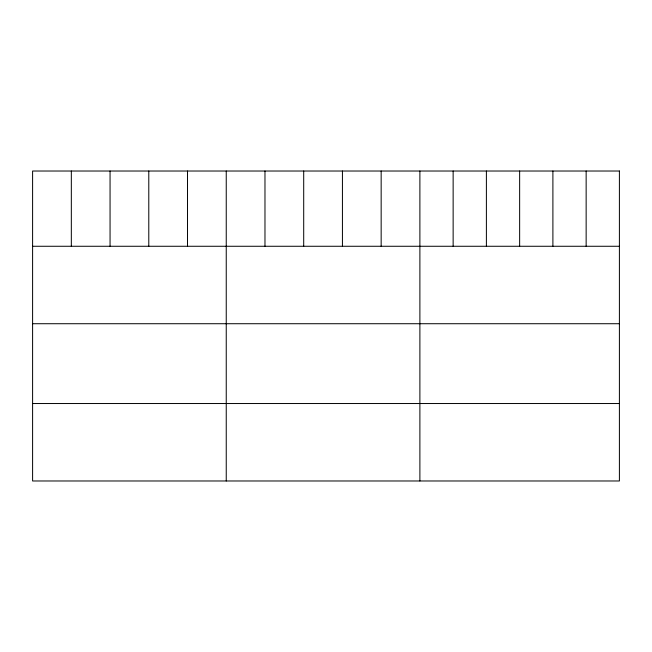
<?xml version="1.0" encoding="UTF-8"?>
<svg xmlns="http://www.w3.org/2000/svg" width="652" height="652" viewBox="0 0 652 652"><rect width="100%" height="100%" fill="white"/><g stroke="black" fill="none" stroke-linecap="round" stroke-linejoin="round"><path stroke-width="0.98" d="M32.6 246.269L619.4 246.269M32.6 323.726L619.4 323.726M32.6 403.531L619.4 403.531M586.148 171.02L586.148 246.269M552.896 171.02L552.896 246.269M519.644 171.02L519.644 246.269M486.392 171.02L486.392 246.269M453.14 171.02L453.14 246.269M419.888 171.02L419.888 480.98M381.159 171.02L381.159 246.269M342.43 171.02L342.43 246.269M303.702 171.02L303.702 246.269M264.973 171.02L264.973 246.269M226.244 171.02L226.244 480.98M187.515 171.02L187.515 246.269M148.786 171.02L148.786 246.269M110.058 171.02L110.058 246.269M71.329 171.02L71.329 246.269M619.4 171.02L32.6 171.02L32.6 480.98L619.4 480.98L619.4 171.02"/></g></svg>
